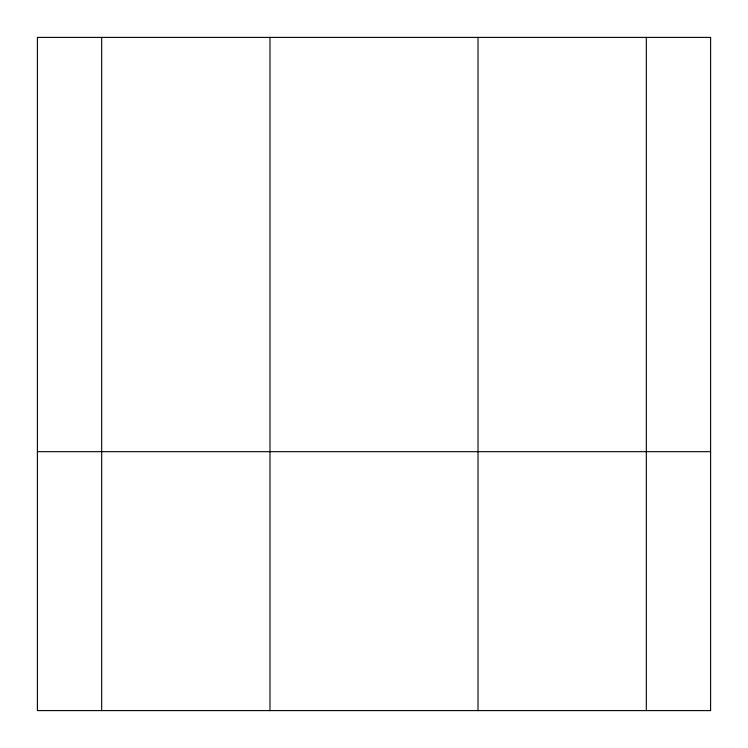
<?xml version="1.0" encoding="UTF-8"?>
<svg xmlns="http://www.w3.org/2000/svg" width="748" height="748" viewBox="0 0 748 748"><rect width="100%" height="100%" fill="white"/><g stroke="black" fill="none" stroke-linecap="round" stroke-linejoin="round"><path stroke-width="1.12" d="M37.4 451.68L710.6 451.68M646.319 37.4L646.319 710.6M478.019 37.4L478.019 710.6M269.981 37.4L269.981 710.6M101.681 37.4L101.681 710.6M710.6 37.4L37.4 37.4L37.4 710.6L710.6 710.6L710.6 37.4"/></g></svg>
